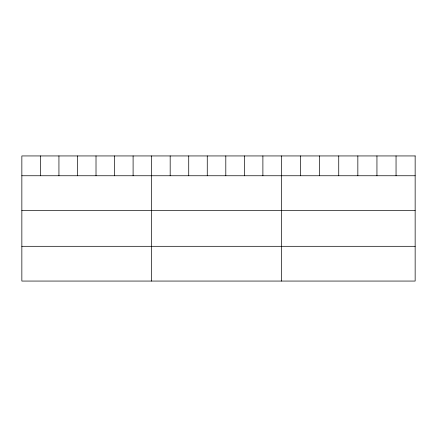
<?xml version="1.0" encoding="UTF-8"?>
<svg xmlns="http://www.w3.org/2000/svg" width="437" height="437" viewBox="0 0 437 437"><rect width="100%" height="100%" fill="white"/><g stroke="black" fill="none" stroke-linecap="round" stroke-linejoin="round"><path stroke-width="0.66" d="M21.85 175.75L415.15 175.75M21.85 210.503L415.15 210.503M21.85 246.31L415.15 246.31M396.048 155.938L396.048 175.75M376.945 155.938L376.945 175.75M357.843 155.938L357.843 175.75M338.735 155.938L338.735 175.75M319.633 155.938L319.633 175.75M300.53 155.938L300.53 175.75M281.428 155.938L281.428 281.062M262.888 155.938L262.888 175.75M244.343 155.938L244.343 175.75M225.803 155.938L225.803 175.75M207.264 155.938L207.264 175.75M188.724 155.938L188.724 175.75M170.179 155.938L170.179 175.75M151.639 155.938L151.639 281.062M133.099 155.938L133.099 175.75M114.554 155.938L114.554 175.75M96.014 155.938L96.014 175.75M77.475 155.938L77.475 175.75M58.935 155.938L58.935 175.75M40.39 155.938L40.39 175.75M415.15 155.938L21.85 155.938L21.85 281.062L415.15 281.062L415.15 155.938"/></g></svg>
